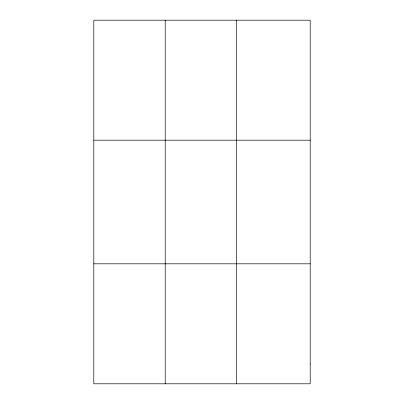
<?xml version="1.0" encoding="UTF-8"?>
<svg xmlns="http://www.w3.org/2000/svg" width="404" height="404" viewBox="0 0 404 404"><rect width="100%" height="100%" fill="white"/><g stroke="black" fill="none" stroke-linecap="round" stroke-linejoin="round"><path stroke-width="0.61" d="M165.211 20.2L165.211 383.8M236.623 20.2L236.623 383.8M93.804 140.188L310.196 140.188M93.804 263.812L310.196 263.812M310.196 363.802L310.196 383.8L93.804 383.8L93.804 20.2L310.196 20.2L310.196 363.802"/></g></svg>
